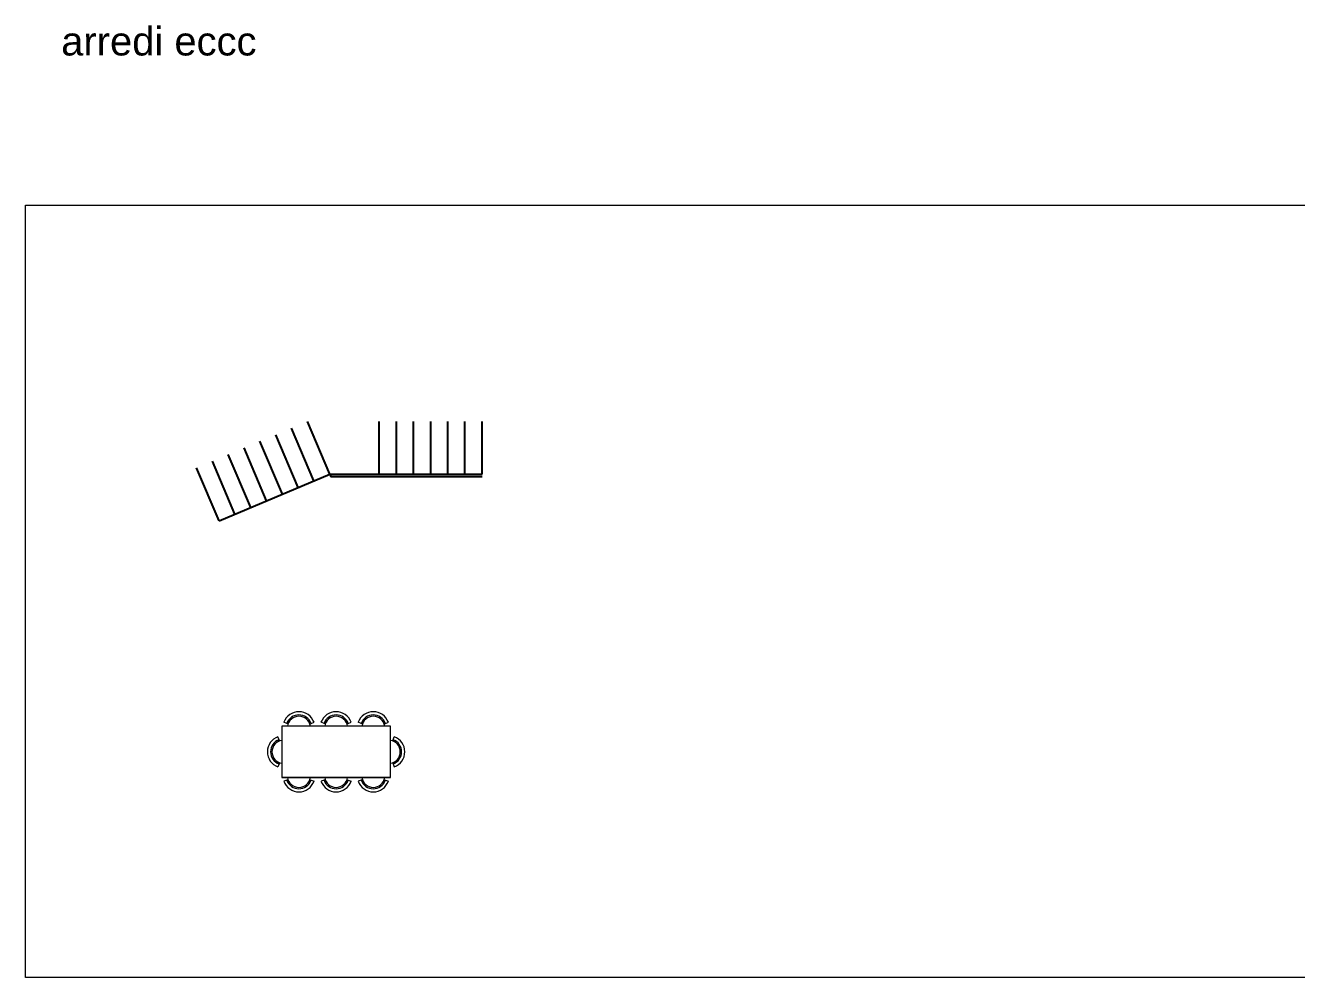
# Model space of a CAD drawing. Header units: millimetres. Extents: x 1897 to 6932, y 2548 to 7823.
# Drawn here: x 1897 to 4120, y 6157 to 7823 of the extents above; entities that cross this region are included whole.
import ezdxf

# ---------------------------------------------------------------- set-up
doc = ezdxf.new("R2010")
doc.units = ezdxf.units.MM
doc.layers.add('A-FURN', color=8, linetype='Continuous', lineweight=18)
doc.layers.add('Wall', color=43, linetype='Continuous')
doc.styles.get("Standard").update_dxf_attribs({"font": 'Arial.ttf'})

msp = doc.modelspace()

# ---------------------------------------------------------------- linework, layer by layer
for p, q in [((2402, 7026.1), (2362.8, 7118.3)), ((2429.6, 7037.8), (2390.5, 7129.9)), ((2516.1, 7037.8), (2516.1, 7129.9)), ((2546.1, 7037.8), (2546.1, 7129.9)), ((2576.1, 7037.8), (2576.1, 7129.9)), ((2606.1, 7037.8), (2606.1, 7129.9)), ((2636.1, 7037.8), (2636.1, 7129.9)), ((2666.1, 7037.8), (2666.1, 7129.9)), ((2696.1, 7037.8), (2696.1, 7129.9)), ((2346.7, 7002.6), (2307.5, 7095.1)), ((2374.4, 7014.4), (2335.2, 7106.7)), ((2291.5, 6979.2), (2252.1, 7071.9)), ((2319.1, 6990.9), (2279.8, 7083.5)), ((2236.3, 6955.8), (2196.8, 7048.8)), ((2263.9, 6967.5), (2224.5, 7060.3)), ((2236.3, 6955.8), (2429.6, 7037.8)), ((2429.6, 7037.8), (2696.1, 7037.8))]:
    msp.add_line(p, q)
at = {"layer": 'A-FURN'}
for p, q in [((2354.6, 6601.4), (2349.4, 6603.3)), ((2357.6, 6602.7), (2355.5, 6603.5)), ((2393.9, 6602.7), (2396, 6603.5)), ((2396.9, 6601.4), (2402.1, 6603.3)), ((2419.6, 6601.4), (2414.4, 6603.3)), ((2422.6, 6602.7), (2420.5, 6603.5)), ((2458.9, 6602.7), (2461, 6603.5)), ((2461.9, 6601.4), (2467.1, 6603.3)), ((2484.6, 6601.4), (2479.4, 6603.3)), ((2487.6, 6602.7), (2485.5, 6603.5)), ((2523.9, 6602.7), (2526, 6603.5)), ((2526.9, 6601.4), (2532.1, 6603.3)), ((2345.7, 6596.7), (2345.7, 6506.7)), ((2535.7, 6596.7), (2345.7, 6596.7)), ((2356.7, 6600.7), (2354.6, 6601.4)), ((2394.7, 6600.7), (2396.9, 6601.4)), ((2421.7, 6600.7), (2419.6, 6601.4)), ((2459.7, 6600.7), (2461.9, 6601.4)), ((2486.7, 6600.7), (2484.6, 6601.4)), ((2524.7, 6600.7), (2526.9, 6601.4)), ((2535.7, 6506.7), (2535.7, 6596.7)), ((2339.7, 6569.8), (2339, 6572)), ((2341, 6572.8), (2339.1, 6578.1)), ((2341.8, 6570.7), (2341, 6572.8)), ((2539.7, 6570.7), (2540.4, 6572.8)), ((2540.4, 6572.8), (2542.4, 6578.1)), ((2541.7, 6569.8), (2542.5, 6572)), ((2339.7, 6533.6), (2339, 6531.5)), ((2341, 6530.6), (2339.1, 6525.3)), ((2341.8, 6532.7), (2341, 6530.6)), ((2539.7, 6532.7), (2540.4, 6530.6)), ((2540.4, 6530.6), (2542.4, 6525.3)), ((2541.7, 6533.6), (2542.5, 6531.5)), ((2345.7, 6506.7), (2535.7, 6506.7)), ((2535.7, 6506.7), (2345.7, 6506.7)), ((2354.6, 6502), (2349.4, 6500.1)), ((2356.7, 6502.8), (2354.6, 6502)), ((2357.6, 6500.7), (2355.5, 6500)), ((2393.9, 6500.7), (2396, 6500)), ((2394.7, 6502.8), (2396.9, 6502)), ((2396.9, 6502), (2402.1, 6500.1)), ((2419.6, 6502), (2414.4, 6500.1)), ((2421.7, 6502.8), (2419.6, 6502)), ((2422.6, 6500.7), (2420.5, 6500)), ((2458.9, 6500.7), (2461, 6500)), ((2459.7, 6502.8), (2461.9, 6502)), ((2461.9, 6502), (2467.1, 6500.1)), ((2484.6, 6502), (2479.4, 6500.1)), ((2486.7, 6502.8), (2484.6, 6502)), ((2487.6, 6500.7), (2485.5, 6500)), ((2523.9, 6500.7), (2526, 6500)), ((2524.7, 6502.8), (2526.9, 6502)), ((2526.9, 6502), (2532.1, 6500.1))]:
    msp.add_line(p, q, dxfattribs=at)
msp.add_lwpolyline([(1897.4, 7508.2), (6931.5, 7508.2), (6931.5, 6156.6), (1897.4, 6156.6)], close=True, dxfattribs=at)
for centre, radius, start, end in [((2375.7, 6593.7), 28.1, 20, 160), ((2375.7, 6593.7), 22.5, 20, 160), ((2375.7, 6593.7), 20.2, 8.505, 171.495), ((2440.7, 6593.7), 28.1, 20, 160), ((2440.7, 6593.7), 22.5, 20, 160), ((2440.7, 6593.7), 20.2, 8.505, 171.495), ((2505.7, 6593.7), 28.1, 20, 160), ((2505.7, 6593.7), 22.5, 20, 160), ((2505.7, 6593.7), 20.2, 8.505, 171.495), ((2348.7, 6551.7), 28.1, 110, 250), ((2348.7, 6551.7), 22.5, 110, 250), ((2348.7, 6551.7), 20.2, 98.505, 261.495), ((2532.8, 6551.7), 20.2, 278.505, 81.495), ((2532.8, 6551.7), 22.5, 290, 70), ((2532.8, 6551.7), 28.1, 290, 70), ((2375.7, 6509.7), 28.1, 200, 340), ((2375.7, 6509.7), 22.5, 200, 340), ((2375.7, 6509.7), 20.2, 188.505, 351.495), ((2440.7, 6509.7), 28.1, 200, 340), ((2440.7, 6509.7), 22.5, 200, 340), ((2440.7, 6509.7), 20.2, 188.505, 351.495), ((2505.7, 6509.7), 28.1, 200, 340), ((2505.7, 6509.7), 22.5, 200, 340), ((2505.7, 6509.7), 20.2, 188.505, 351.495)]:
    msp.add_arc(centre, radius, start, end, dxfattribs=at)
at = {"layer": 'Wall'}
for p, q in [((2429.6, 7037.8), (2696.1, 7037.8)), ((2429.6, 7037.8), (2431.7, 7032.8)), ((2696.1, 7032.8), (2431.7, 7032.8))]:
    msp.add_line(p, q, dxfattribs=at)

# ---------------------------------------------------------------- texts
at = {"insert": (1960, 7820.3), "char_height": 50, "attachment_point": 1}
msp.add_mtext_dynamic_manual_height_columns('arredi eccc', width=1017.121, gutter_width=12.5, heights=[0], dxfattribs=at)

doc.saveas('drawing.dxf')
